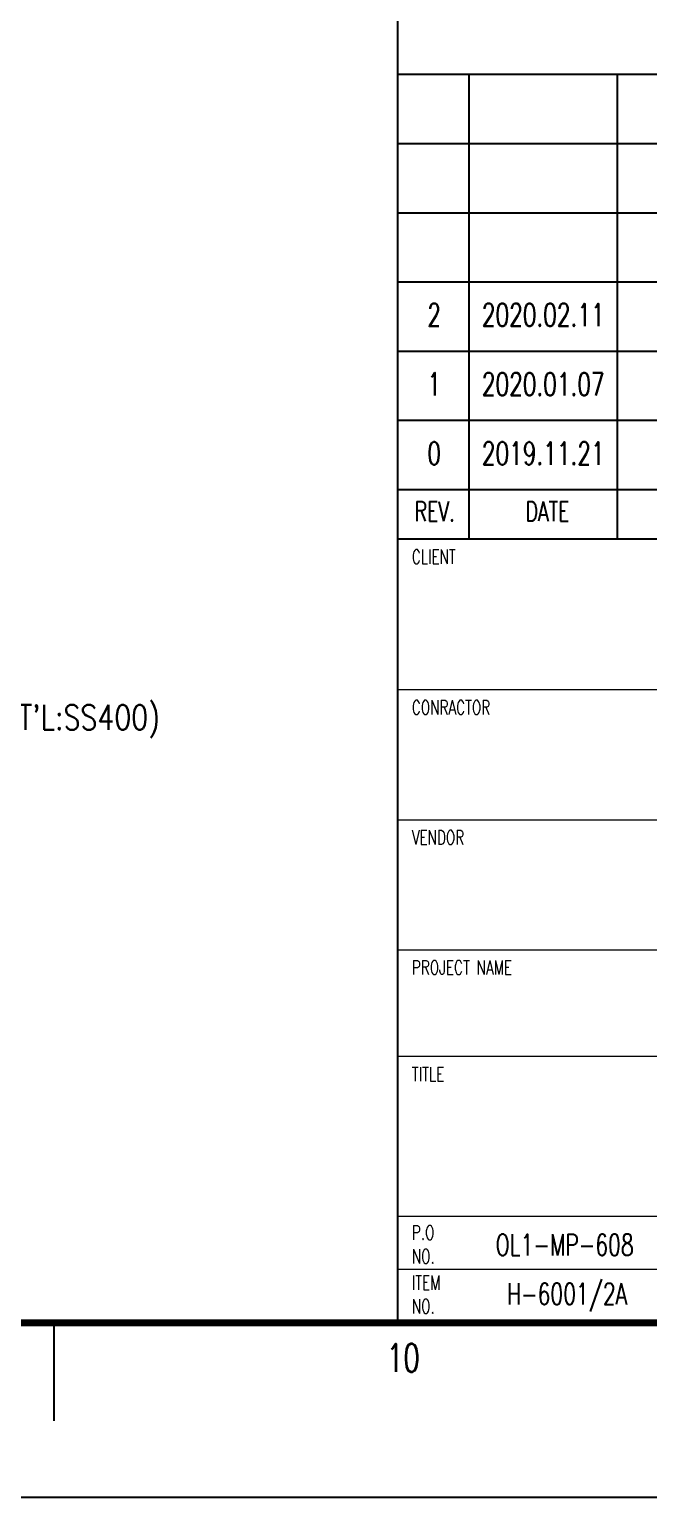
# Model space of a CAD drawing. Header units: millimetres. Extents: x 0 to 91981, y -132907 to 77676.
# Drawn here: x 79987 to 82495, y 0 to 5941 of the extents above; entities that cross this region are included whole.
import ezdxf
from ezdxf.enums import TextEntityAlignment as Align

# ---------------------------------------------------------------- set-up
doc = ezdxf.new("R2010")
doc.units = ezdxf.units.MM
doc.header["$LTSCALE"] = 60
for name, color, linetype in [('BODER', 7, 'Continuous'), ('border', 130, 'Continuous'), ('TITLE', 7, 'Continuous'), ('TXT-Y', 2, 'Continuous')]:
    doc.layers.add(name, color=color, linetype=linetype)
doc.styles.add('ROMANS', font='ROMANS.shx', dxfattribs={"width": 0.8})
doc.styles.add('SIMPLEX', font='simplex.shx', dxfattribs={"width": 0.8})

# ---------------------------------------------------------------- blocks, each defined once
blk = doc.blocks.new('TITLE')
at = {"color": 7, "lineweight": 0}
for p, q in [((699.67, 17.68), (699.67, 83.81)), ((699.67, 44.64), (823.67, 44.64)), ((699.67, 44.64), (823.67, 44.64)), ((699.67, 44.64), (823.67, 44.64)), ((699.67, 28.46), (823.67, 28.46)), ((731.53, 23.07), (699.67, 23.07))]:
    blk.add_line(p, q, dxfattribs=at)
at = {"color": 7}
for p, q in [((664.88, 17.68), (664.88, 7.78)), ((841, 0), (0, 0))]:
    blk.add_line(p, q, dxfattribs=at)
at = {"color": 7, "const_width": 0.707}
blk.add_lwpolyline([(28.29, 17.68), (823.67, 17.68)], dxfattribs=at)
at = {"layer": 'BODER'}
for p, q in [((699.67, 143.97), (823.67, 143.97)), ((706.93, 96.97), (706.93, 143.97)), ((721.93, 96.97), (721.93, 143.97)), ((699.67, 136.97), (823.67, 136.97)), ((699.67, 129.97), (823.67, 129.97)), ((699.67, 122.97), (823.67, 122.97)), ((699.67, 115.97), (823.67, 115.97)), ((699.67, 108.97), (823.67, 108.97)), ((699.67, 101.97), (823.67, 101.97))]:
    blk.add_line(p, q, dxfattribs=at)
at = {"layer": 'border', "color": 7, "linetype": 'Continuous', "lineweight": 0}
for p, q in [((699.67, 96.97), (823.67, 96.97)), ((699.67, 96.97), (823.67, 96.97)), ((699.67, 81.73), (823.67, 81.73)), ((699.67, 68.57), (823.67, 68.57)), ((699.67, 55.42), (823.67, 55.42))]:
    blk.add_line(p, q, dxfattribs=at)
at = {"layer": 'TITLE', "color": 7, "lineweight": 0, "const_width": 0.216}
for points in [[(699.67, 83.81), (699.67, 230.41)], [(699.67, 17.68), (699.67, 96.97), (823.67, 96.97)]]:
    blk.add_lwpolyline(points, dxfattribs=at)
at = {"color": 7, "lineweight": 0, "style": 'ROMANS', "width": 0.7}
for s, height, p in [('CLIENT', 1.438, (701.11, 94.45)), ('CONRACTOR', 1.438, (701.11, 79.21)), ('VENDOR', 1.438, (701.11, 66.06)), ('PROJECT NAME', 1.4376, (701.11, 52.9)), ('TITLE', 1.438, (701.11, 42.12)), ('P.O', 1.438, (701.11, 26.09)), ('NO.', 1.438, (701.11, 23.69)), ('ITEM', 1.438, (701.11, 21.03)), ('NO.', 1.438, (701.11, 18.64))]:
    blk.add_text(s, height=height, dxfattribs=at).set_placement(p)
at = {"lineweight": 0, "style": 'ROMANS', "width": 0.7}
for s, p in [('OL1-MP-608', (716.58, 24.5)), ('H-6001/2A', (716.82, 19.53))]:
    blk.add_text(s, height=2.156, dxfattribs=at).set_placement(p, align=Align.CENTER)
at = {"color": 7, "style": 'ROMANS', "width": 0.7}
blk.add_text('10', height=2.829, dxfattribs=at).set_placement((700.24, 14.15), align=Align.MIDDLE)
at = {"layer": 'BODER', "color": 7, "style": 'ROMANS', "width": 0.7}
for s, p in [('2', (703.37, 119.63)), ('2020.02.11', (714.41, 119.63)), ('1', (703.37, 112.63)), ('2020.01.07', (714.41, 112.63)), ('0', (703.37, 105.63)), ('2019.11.21', (714.41, 105.63))]:
    blk.add_text(s, height=2.3, dxfattribs=at).set_placement(p, align=Align.MIDDLE)
at = {"layer": 'BODER', "style": 'ROMANS', "width": 0.7}
for s, p in [('REV.', (703.43, 99.76)), ('DATE', (714.84, 99.76))]:
    blk.add_text(s, height=2, dxfattribs=at).set_placement(p, align=Align.MIDDLE)

msp = doc.modelspace()

# ---------------------------------------------------------------- block references
at = {"linetype": 'ByBlock', "xscale": 40, "yscale": 40, "zscale": 40}
msp.add_blockref('TITLE', (53491.26992, 0.00021), dxfattribs=at)

# ---------------------------------------------------------------- texts
at = {"layer": 'TXT-Y', "style": 'SIMPLEX', "width": 0.8}
msp.add_text("PL.12t (MAT'L:SS400)", height=100, dxfattribs=at).set_placement((79353.80643, 3107.12551))

doc.saveas('drawing.dxf')
